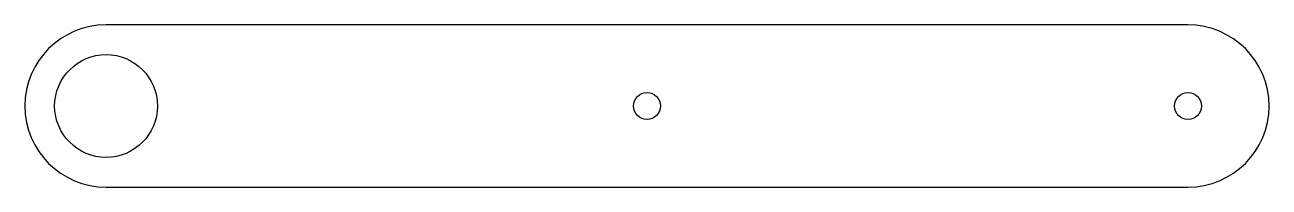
# Model space of a CAD drawing. Header units: millimetres. Extents: x -15 to 215, y -15 to 15.
import ezdxf

# ---------------------------------------------------------------- set-up
doc = ezdxf.new("R2010")
doc.units = ezdxf.units.MM

msp = doc.modelspace()

# ---------------------------------------------------------------- linework, layer by layer
at = {"color": 7, "linetype": 'Continuous', "lineweight": 25}
for p, q in [((200, 15), (0, 15)), ((0, -15), (200, -15))]:
    msp.add_line(p, q, dxfattribs=at)
for centre, radius in [((0, 0), 9.5), ((100, 0), 2.5), ((200, 0), 2.5)]:
    msp.add_circle(centre, radius, dxfattribs=at)
for centre, start, end in [((0, 0), 90, 270), ((200, 0), 270, 90)]:
    msp.add_arc(centre, 15, start, end, dxfattribs=at)

doc.saveas('drawing.dxf')
